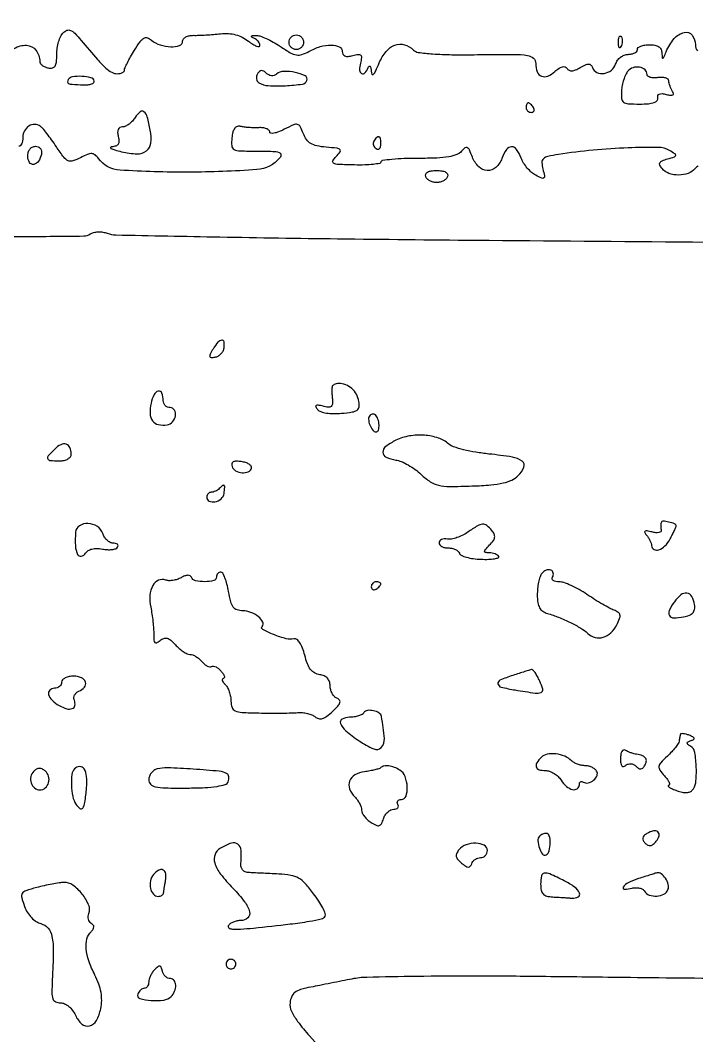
# Model space of a CAD drawing. Extents: x 0 to 5034, y 0 to 2560.
# Drawn here: x 2612.5 to 2752.2, y 968.2 to 1178 of the extents above; entities that cross this region are included whole.
import ezdxf

# ---------------------------------------------------------------- set-up
doc = ezdxf.new("R2010")
doc.units = 0

msp = doc.modelspace()

# ---------------------------------------------------------------- linework, layer by layer
for points in [[(2483.599676, 1134.293386, -0.000181), (2516.534375, 1134.025937, -0.000183), (2548.192927, 1133.745827, -0.000374), (2573, 1133.498701, 0.001405), (2594.891254, 1133.325764, 0.003041), (2611.725898, 1133.342475, 0.000788), (2625.560332, 1133.462143, 0.145382), (2626.916526, 1133.880127, -0.088359), (2627.614527, 1134.1847, -0.048995), (2628.537831, 1134.312246, -0.046676), (2629.532295, 1134.258568, -0.054081), (2630.449362, 1134.019252, 0.086101), (2632.178123, 1133.684012, 0.000293), (2653.671861, 1133.271755, 0.001591), (2678.02499, 1132.896399, 0.000995), (2706.532836, 1132.604473, -0.000126), (2796.285172, 1131.84149, -0.000379), (2857.508991, 1131.259153, -0.000508), (2900.667789, 1130.772076, -0.002049), (2927, 1130.340205, 0.000412)], [(2611.200231, 1172.207081, -0.159825), (2613.762615, 1172.870722, -0.218258), (2615.684587, 1171.837356, -0.159373), (2616.484687, 1169.513695, 0.155766), (2616.620045, 1169.11141, 0.073611), (2617.009564, 1168.718118, 0.062116), (2617.579455, 1168.392433, 0.051261), (2618.25, 1168.190371, 0.100015), (2619.100635, 1168.198123, 0.204), (2619.637672, 1168.574235, 0.115841), (2619.924135, 1169.419637, 0.024017), (2620, 1170.998104, -0.037093), (2620.096573, 1172.298094, -0.034401), (2620.384503, 1173.603589, -0.036231), (2620.805967, 1174.729163, -0.088904), (2621.308946, 1175.451803, -0.102575), (2622.093371, 1175.966814, -0.196506), (2622.834118, 1175.958265, -0.100509), (2623.70783, 1175.360586, -0.017395), (2625.058946, 1173.86806, 0.003732), (2628.43137, 1169.931669, 0.027399), (2630.157332, 1168.153982, 0.062153), (2631.368303, 1167.287211, 0.124914), (2632.5, 1167, 0.048011), (2633.074334, 1167.055276, 0.067792), (2633.560473, 1167.220313, 0.087715), (2633.888808, 1167.463567, 0.190556), (2634.003738, 1167.75, -0.105241), (2634.102999, 1168.205214, -0.009566), (2634.604447, 1169.26066, -0.012061), (2635.263429, 1170.505749, -0.009149), (2636.043456, 1171.839481, -0.016177), (2637.210366, 1173.621147, -0.108252), (2637.985662, 1174.333238, -0.216735), (2638.720417, 1174.407254, -0.09182), (2639.604767, 1173.913051, 0.0963), (2641.356886, 1172.954236, 0.069187), (2643.561124, 1172.574608, 0.087059), (2645.365107, 1172.831185, 0.324698), (2646, 1173.705777, -0.173995), (2646.17282, 1174.187363, -0.096028), (2646.660937, 1174.590425, -0.075377), (2647.389235, 1174.854878, -0.054647), (2648.25, 1174.931386, 0.013859), (2649.346581, 1174.939259, 0.005789), (2650.823478, 1175.007944, 0.005722), (2652.403428, 1175.117919, 0.007384), (2653.851201, 1175.256903, -0.042152), (2655.460714, 1175.299112, -0.049945), (2656.962648, 1175.060054, -0.05163), (2658.345354, 1174.538307, -0.050676), (2659.601201, 1173.741735, 0.024156), (2660.522617, 1173.086409, 0.053009), (2661.295353, 1172.699707, 0.108405), (2661.798987, 1172.62765, 0.392742), (2662, 1172.844087, 0.109911), (2661.907481, 1173.259884, 0.064827), (2661.632812, 1173.690905, 0.060043), (2661.227958, 1174.07112, 0.06272), (2660.75, 1174.337719, -0.033252), (2660.284137, 1174.56276, -0.425095), (2660.240871, 1174.731915, -0.227651), (2660.447501, 1174.864251, -0.018246), (2661.110453, 1174.921053, -0.095018), (2661.954412, 1174.801702, -0.022969), (2663.272259, 1174.281617, -0.022748), (2664.754998, 1173.533462, -0.020863), (2666.208304, 1172.633388, 0.017422), (2668.253768, 1171.347018, 0.088359), (2669.513772, 1170.886666, 0.12284), (2670.647062, 1170.966609, 0.047825), (2672.09785, 1171.597953, -0.0541), (2674.455875, 1172.589182, -0.072746), (2676.745377, 1172.922589, -0.109216), (2678.384506, 1172.559149, -0.291627), (2679, 1171.59362, 0.123786), (2679.144542, 1171.01873, 0.178384), (2679.533284, 1170.674251, 0.117162), (2680.197048, 1170.581534, 0.040348), (2681.157931, 1170.751551, -0.0292), (2682.316226, 1170.983209, -0.235307), (2682.815863, 1170.815863, -0.235307), (2682.983209, 1170.316226, -0.0292), (2682.751551, 1169.157931, 0.066605), (2682.579547, 1167.763893, 0.2662), (2682.99858, 1167.049671, 0.360044), (2683.680156, 1167.167586, 0.081372), (2684.337719, 1168.25, -0.101871), (2684.539568, 1168.553716, -0.437468), (2684.732269, 1168.545312, -0.135224), (2684.891599, 1168.201205, -0.024923), (2684.972581, 1167.5, 0.11036), (2685.145078, 1166.911172, 0.504837), (2685.443043, 1166.871923, 0.083234), (2685.919182, 1167.566908, 0.010349), (2686.658482, 1169.25, -0.073239), (2688.074066, 1171.614773, -0.132726), (2689.894907, 1172.918186, -0.162483), (2691.859764, 1172.987402, -0.125264), (2693.715099, 1171.884901, 0.166426), (2694.716532, 1171.394257, 0.013505), (2697.670338, 1171.101668, 0.014781), (2701.659086, 1170.933383, 0.0066), (2706.915099, 1170.936505, -0.002882), (2714.472463, 1170.997186, -0.038073), (2717.254683, 1170.791361, -0.145169), (2718.509257, 1170.203369, -0.214239), (2719, 1169.110621, 0.088271), (2719.303124, 1167.406991, 0.209377), (2720.176464, 1166.497204, 0.202219), (2721.463553, 1166.504942, 0.082812), (2722.963736, 1167.467181, -0.035301), (2723.791885, 1168.11656, -0.087811), (2724.492652, 1168.428868, -0.143699), (2725.044331, 1168.40603, -0.174336), (2725.447083, 1168.085621, 0.144291), (2725.867663, 1167.708769, 0.128608), (2726.445555, 1167.598707, 0.083821), (2727.207595, 1167.781047, 0.032723), (2728.177014, 1168.270479, -0.021957), (2729.268745, 1168.851466, -0.113791), (2729.931386, 1168.998627, -0.20759), (2730.380289, 1168.799537, -0.099461), (2730.713987, 1168.25, 0.200921), (2731.622861, 1167.262607, 0.147471), (2733.113818, 1167.056469, 0.129764), (2734.614844, 1167.715169, 0.149052), (2735.5, 1169, -0.081113), (2735.887511, 1169.764378, -0.069591), (2736.516015, 1170.4125, -0.071315), (2737.281172, 1170.850007, -0.094537), (2738.067388, 1171, 0.04977), (2738.806935, 1171.073798, 0.069758), (2739.432295, 1171.29375, 0.089917), (2739.853109, 1171.618226, 0.185742), (2740, 1172, -0.226478), (2740.182831, 1172.382936, -0.074992), (2740.734375, 1172.70625, -0.057076), (2741.542644, 1172.926884, -0.038131), (2742.5, 1173, -0.047014), (2743.613005, 1172.895114, -0.103137), (2744.399425, 1172.568661, -0.131488), (2744.87354, 1172.017406, -0.103524), (2745.063386, 1171.25, 0.011731), (2745.119823, 1170.305252, 0.482406), (2745.268759, 1170.205807, 0.216375), (2745.47212, 1170.390159, 0.005777), (2745.951524, 1171.534718, -0.078644), (2747.58706, 1174.250467, -0.162232), (2749.676339, 1175.531711, -0.290581), (2751.29822, 1174.963195, -0.168586), (2752, 1172.940983, 0.157816), (2752.396739, 1171.715326, 0.194331)], [(2752.573036, 1147.930076, 0.100457), (2751.921811, 1147.405788, -0.132981), (2750.498834, 1146.403467, -0.086504), (2748.5078, 1146.048, -0.086722), (2746.518764, 1146.387213, -0.134845), (2745.101369, 1147.377857, -0.060756), (2744.638053, 1148.098535, -0.244706), (2744.653244, 1148.605065, -0.169732), (2745.109631, 1149.009057, -0.028608), (2746.228925, 1149.39384, 0.009484), (2747.654392, 1149.823698, 0.266761), (2747.905033, 1150.099542, 0.311435), (2747.773404, 1150.421921, 0.011863), (2746.612931, 1151.14238, 0.132013), (2744.327359, 1151.773365, 0.010784), (2738.069799, 1151.681304, 0.014733), (2730.879415, 1151.207923, 0.014415), (2723.676615, 1150.309945, 0.016204), (2721.467396, 1149.895909, 0.134053), (2720.57194, 1149.42495, 0.217923), (2720.263209, 1148.675922, 0.051978), (2720.458824, 1147.308036, -0.013732), (2720.77733, 1145.873219, -0.265838), (2720.635721, 1145.458006, -0.295553), (2720.221928, 1145.396433, -0.016094), (2718.984341, 1146.00838, -0.059093), (2718.120041, 1146.611744, -0.035211), (2717.242869, 1147.511109, -0.034818), (2716.484191, 1148.545328, -0.050036), (2715.976883, 1149.560802, 0.059675), (2715.03742, 1151.354254, 0.251178), (2713.993664, 1151.89352, 0.245295), (2712.947107, 1151.326694, 0.057565), (2712, 1149.5, -0.117999), (2710.728002, 1147.63366, -0.19715), (2708.968031, 1146.994523, -0.186868), (2707.193791, 1147.766588, -0.106946), (2705.900545, 1149.75, 0.015598), (2705.276027, 1151.244112, 0.159297), (2704.827937, 1151.731858, 0.309917), (2704.346604, 1151.688784, 0.054019), (2703.675296, 1151, -0.137429), (2702.706398, 1150.289053, -0.048374), (2701.026284, 1149.836321, -0.031589), (2698.514103, 1149.575677, -0.010056), (2694.751892, 1149.5, 0.009023), (2691.781001, 1149.446384, 0.014946), (2689.279234, 1149.281079, 0.008638), (2687.263395, 1149.05202, 0.375786), (2687.001892, 1148.754738, -0.36161), (2686.760568, 1148.466184, -0.01674), (2685.402188, 1148.265245, -0.021253), (2683.645029, 1148.140481, -0.012859), (2681.55875, 1148.134916, -0.005131), (2678.220447, 1148.24616, -0.096777), (2677.20668, 1148.490517, -0.44142), (2677.051858, 1148.973965, -0.066909), (2677.748064, 1149.880178, 0.033642), (2678.592736, 1150.840439, 0.38865), (2678.552657, 1151.298988, 0.158108), (2677.92541, 1151.585616, 0.007849), (2675.640506, 1151.813275, -0.030213), (2673.742589, 1152.088514, -0.083248), (2672.486636, 1152.57643, -0.1036), (2671.618961, 1153.373664, -0.064564), (2670.963717, 1154.595432, 0.027145), (2670.308611, 1156.071911, 0.221601), (2669.741798, 1156.514337, 0.163786), (2668.934484, 1156.434905, 0.013622), (2667.012525, 1155.506477, -0.02465), (2665.845105, 1154.973953, -0.050097), (2664.876283, 1154.696875, -0.085557), (2664.230295, 1154.691869, -0.367253), (2664, 1154.963118, 0.214898), (2663.829901, 1155.340609, 0.0878), (2663.339063, 1155.640824, 0.065079), (2662.611478, 1155.821815, 0.043133), (2661.75, 1155.845615, -0.018078), (2660.778712, 1155.823817, -0.013958), (2659.720312, 1155.867901, -0.014175), (2658.733025, 1155.964856, -0.032541), (2658, 1156.106817, 0.137881), (2657.323017, 1156.094847, 0.156883), (2656.79059, 1155.72829, 0.099949), (2656.411266, 1154.957619, 0.035914), (2656.183578, 1153.75, 0.049306), (2656.15694, 1152.088151, 0.259392), (2656.64663, 1151.356945, 0.111893), (2657.844331, 1151.050816, 0.006845), (2661.556022, 1151, -0.007321), (2664.627379, 1150.955028, -0.066082), (2665.950888, 1150.739735, -0.307753), (2666.314004, 1150.291123, -0.196491), (2666.104999, 1149.626516, -0.204344), (2661.358803, 1147.186073, -0.01703), (2647.226219, 1146.65245, -0.016539), (2633.072598, 1147.068569, -0.220967), (2628.615745, 1149.488407, 0.061848), (2627.912564, 1150.225321, 0.16229), (2627.238013, 1150.481926, 0.110215), (2626.372942, 1150.326462, 0.021064), (2624.918722, 1149.642769, -0.038863), (2623.323979, 1148.961155, -0.189839), (2622.362189, 1149.008309, -0.12625), (2621.468431, 1149.724239, -0.013695), (2619.927648, 1151.896837, 0.008388), (2618.937705, 1153.324591, 0.010022), (2617.955995, 1154.634706, 0.008903), (2617.089895, 1155.703715, 0.06275), (2616.599609, 1156.15748, 0.154808), (2615.440276, 1156.534248, 0.143109), (2614.2342, 1156.19103, 0.131218), (2613.328933, 1155.216009, 0.12245), (2613, 1153.893011, -0.041585), (2612.939617, 1153.168248, -0.061112), (2612.758057, 1152.556072, -0.08032), (2612.491378, 1152.140641, -0.213094), (2612.176365, 1152, 0.260497)], [(2786.22375, 979.683837, -0.000063), (2760.66875, 979.96021, -0.000063), (2737.067284, 980.221418, -0.000163), (2720, 980.418042, 0.002594), (2706.456419, 980.508212, 0.003594), (2694.3125, 980.438765, 0.002253), (2684.109553, 980.261081, 0.044544), (2681, 979.914656, -0.000821), (2678.986204, 979.509926, -0.000526), (2676.646875, 979.046323, -0.000529), (2674.35492, 978.597131, -0.00099), (2672.5, 978.23944, 0.023424), (2670.402524, 977.736469, 0.091862), (2669.218146, 977.141678, 0.131132), (2668.551459, 976.28515, 0.071047), (2668.207455, 974.985601, 0.140991), (2668.48454, 973.303043, 0.047714), (2669.770498, 971.151435, 0.027545), (2672.237682, 968.156867, 0.006436), (2676.707455, 963.426543, -0.003534)]]:
    msp.add_lwpolyline(points, format="xyb")
for points in [[(2671, 1173.5, -0.099038), (2670.885486, 1172.927543, -0.097945), (2670.559375, 1172.440625, -0.097945), (2670.072457, 1172.114514, -0.099038), (2669.5, 1172, -0.099038), (2668.927543, 1172.114514, -0.097945), (2668.440625, 1172.440625, -0.097945), (2668.114514, 1172.927543, -0.099038), (2668, 1173.5, -0.099038), (2668.114514, 1174.072457, -0.097945), (2668.440625, 1174.559375, -0.097945), (2668.927543, 1174.885486, -0.099038), (2669.5, 1175, -0.099038), (2670.072457, 1174.885486, -0.097945), (2670.559375, 1174.559375, -0.097945), (2670.885486, 1174.072457, -0.099038)], [(2736.683114, 1172.8125, -0.054073), (2736.461564, 1172.395823, -0.470617), (2736.279315, 1172.37858, -0.168741), (2736.137993, 1172.670344, -0.018894), (2736.078947, 1173.416667, -0.028489), (2736.089945, 1174.112848, -0.077125), (2736.200665, 1174.592839, -0.208169), (2736.385309, 1174.77538, -0.296942), (2736.604167, 1174.729167, -0.126455), (2736.797407, 1174.402231, -0.060344), (2736.876576, 1173.916927, -0.05415), (2736.839148, 1173.359369, -0.051402)], [(2661.484752, 1166.975329, 0.084965), (2661.280191, 1166.469137, 0.093562), (2661.265429, 1165.94111, 0.100526), (2661.440823, 1165.473737, 0.115207), (2661.77865, 1165.138197, 0.125164), (2663.692866, 1164.538574, 0.0259), (2667.251105, 1164.528813, 0.020782), (2670.761329, 1164.847724, 0.285976), (2671.705073, 1165.62543, 0.376655), (2671.311366, 1166.567193, 0.062266), (2669.289352, 1167.25981, 0.055465), (2666.917968, 1167.485353, 0.170302), (2665.426206, 1166.935135, -0.093637), (2664.918217, 1166.654979, -0.100167), (2664.355311, 1166.588476, -0.096322), (2663.79334, 1166.746503, -0.079976), (2663.289074, 1167.110926, 0.057824), (2662.759337, 1167.530508, 0.158654), (2662.301524, 1167.642385, 0.169305), (2661.885146, 1167.461197, 0.067943)], [(2738.023371, 1167.52816, 0.066501), (2737.577912, 1166.817513, 0.028458), (2737.171529, 1165.770424, 0.027538), (2736.85948, 1164.58909, 0.032509), (2736.700258, 1163.444274, 0.04), (2736.711023, 1161.85125, 0.219275), (2737.126544, 1161.122881, 0.142583), (2738.078158, 1160.78905, 0.014444), (2740.5, 1160.727885, 0.019905), (2742.270575, 1160.804846, 0.061841), (2743.43794, 1161.049721, 0.122545), (2744.060925, 1161.452707, 0.250429), (2744.20741, 1161.998981, -0.138249), (2744.230093, 1162.491927, -0.218117), (2744.513844, 1162.796362, -0.124401), (2745.088196, 1162.879358, -0.037958), (2745.95879, 1162.721028, 0.024887), (2746.857384, 1162.533239, 0.151215), (2747.322129, 1162.600583, 0.343659), (2747.456989, 1162.869589, 0.092609), (2747.266693, 1163.343259, -0.032043), (2746.982941, 1163.859418, -0.024711), (2746.739132, 1164.453957, -0.025269), (2746.566415, 1165.034375, -0.053162), (2746.504367, 1165.5, 0.224519), (2746.323535, 1165.857794, 0.091909), (2745.828099, 1166.114348, 0.066175), (2745.098428, 1166.233865, 0.042282), (2744.239054, 1166.187142, -0.040228), (2743.381425, 1166.136985, -0.064504), (2742.657722, 1166.246972, -0.091101), (2742.170603, 1166.489137, -0.236186), (2742, 1166.830153, 0.214705), (2741.568778, 1167.78808, 0.138644), (2740.454943, 1168.325146, 0.119087), (2739.085894, 1168.23837, 0.145442)], [(2622.367878, 1165.786222, 0.128551), (2622.209012, 1165.268761, 0.331154), (2622.41636, 1164.963984, 0.069297), (2623.180848, 1164.812633, 0.004275), (2625.5, 1164.7, 0.033462), (2626.440512, 1164.725326, 0.060493), (2627.192187, 1164.889205, 0.094945), (2627.651489, 1165.155131, 0.290834), (2627.75, 1165.484527, 0.26794), (2627.052136, 1166.163613, 0.048083), (2625.186312, 1166.449591, 0.04802), (2623.270156, 1166.372963, 0.223957)], [(2717, 1160, 0.105053), (2717.081062, 1159.618444, 0.099167), (2717.311086, 1159.29375, 0.09642), (2717.654762, 1159.076123, 0.093332), (2718.059017, 1159, 0.108972), (2718.413961, 1159.078288, 0.182303), (2718.6254, 1159.29375, 0.161196), (2718.656512, 1159.6179, 0.082592), (2718.5, 1160, 0.029505), (2718.231006, 1160.382774, 0.035638), (2717.933975, 1160.70625, 0.038439), (2717.65171, 1160.934461, 0.151918), (2717.440983, 1161, 0.210953), (2717.272352, 1160.92554, 0.081139), (2717.129539, 1160.70625, 0.061769), (2717.032345, 1160.382849, 0.042167)], [(2636.216486, 1157.975041, -0.046332), (2635.641089, 1157.219471, -0.045902), (2634.934738, 1156.580168, -0.049815), (2634.209562, 1156.141199, -0.111656), (2633.585146, 1156, 0.122863), (2633.028639, 1155.861156, 0.168938), (2632.681052, 1155.485857, 0.119673), (2632.571252, 1154.861758, 0.047966), (2632.710251, 1154, -0.051718), (2632.855455, 1153.054818, -0.155786), (2632.689778, 1152.432021, -0.172307), (2632.208883, 1152.058452, -0.066453), (2631.366631, 1151.899549, 0.249696), (2631.131588, 1151.75765, 0.435792), (2631.188971, 1151.560833, 0.047198), (2631.99677, 1151.246744, 0.011482), (2633.383056, 1150.887531, 0.047642), (2636.592825, 1150.450361, 0.172403), (2638.532011, 1151.052976, 0.208956), (2639.433563, 1152.642037, 0.072236), (2639.325319, 1155.337219, 0.019348), (2638.707546, 1158.060751, 0.152525), (2638.022887, 1159.142049, 0.36865), (2637.217542, 1159.139822, 0.075996)], [(2616.823324, 1150.332866, -0.100818), (2616.230213, 1148.900237, -0.210781), (2615.229205, 1148.270086, -0.297834), (2614.357221, 1148.672718, -0.14074), (2614, 1149.916667, -0.066422), (2614.111401, 1150.751548, -0.09567), (2614.438799, 1151.41896, -0.111791), (2614.945354, 1151.84677, -0.12024), (2615.573324, 1152, -0.099154), (2616.179808, 1151.878535, -0.133817), (2616.619304, 1151.53647, -0.126354), (2616.840365, 1151.00171, -0.083236)], [(2685.542705, 1153.069098, 0.108373), (2685.401101, 1152.665803, 0.099685), (2685.434921, 1152.22714, 0.095498), (2685.639411, 1151.820631, 0.090427), (2685.983688, 1151.510081, 0.136093), (2686.36964, 1151.397824, 0.190788), (2686.701458, 1151.524436, 0.140899), (2686.925389, 1151.890269, 0.067432), (2687, 1152.440983, 0.039415), (2686.914842, 1153.519563, 0.25701), (2686.592818, 1153.933879, 0.315493), (2686.13314, 1153.838655, 0.050477)], [(2700.75, 1145.75, -0.116646), (2700.45428, 1145.271964, -0.069477), (2699.917188, 1144.867188, -0.063483), (2699.232035, 1144.593288, -0.063462), (2698.5, 1144.5, -0.063462), (2697.767965, 1144.593288, -0.063483), (2697.082812, 1144.867188, -0.069477), (2696.54572, 1145.271964, -0.116646), (2696.25, 1145.75, -0.186684), (2696.274593, 1146.268796, -0.16323), (2696.642708, 1146.671875, -0.092267), (2697.39229, 1146.922849, -0.034783), (2698.5, 1147, -0.034783), (2699.60771, 1146.922849, -0.092267), (2700.357292, 1146.671875, -0.16323), (2700.725407, 1146.268796, -0.186684)], [(2652.292053, 1110.096043, 0.015919), (2651.684429, 1109.050414, 0.188427), (2651.62832, 1108.593136, 0.337719), (2651.901928, 1108.376808, 0.040862), (2652.718378, 1108.429172, 0.091), (2653.354051, 1108.644939, 0.072211), (2653.931094, 1109.086257, 0.07152), (2654.363625, 1109.678333, 0.08581), (2654.578388, 1110.333129, 0.072188), (2654.58036, 1111.563467, 0.40278), (2654.108066, 1111.931892, 0.195877), (2653.312413, 1111.507313, 0.03389)], [(2676.884846, 1102.25, 0.037197), (2676.852899, 1101.841208, 0.009093), (2676.862738, 1101.165349, 0.009267), (2676.902578, 1100.389064, 0.009125), (2676.971292, 1099.610762, -0.055011), (2676.968007, 1098.698875, -0.217656), (2676.685794, 1098.23035, -0.179441), (2676.100052, 1098.083948, -0.036416), (2675.029296, 1098.282088, 0.015866), (2673.991953, 1098.518472, 0.177808), (2673.581048, 1098.452322, 0.411858), (2673.507088, 1098.193033, 0.047339), (2673.884372, 1097.639323, 0.136323), (2674.545283, 1097.18025, 0.043092), (2675.720278, 1096.880236, 0.037573), (2677.204995, 1096.748119, 0.027186), (2678.865278, 1096.815762, 0.016284), (2681.056175, 1097.096944, 0.110777), (2682.062448, 1097.499871, 0.210616), (2682.475577, 1098.167522, 0.082487), (2682.447181, 1099.274269, 0.077149), (2681.914752, 1100.759331, 0.08738), (2680.972793, 1101.942063, 0.090086), (2679.709947, 1102.706335, 0.088303), (2678.25, 1102.984687, 0.057331), (2677.763405, 1102.934741, 0.069334), (2677.333361, 1102.775189, 0.082199), (2677.022949, 1102.535396, 0.150284)], [(2639.47448, 1098.883806, 0.061549), (2639.273571, 1096.735786, 0.154468), (2639.786779, 1095.267227, 0.180816), (2640.979547, 1094.502162, 0.089811), (2642.800892, 1094.441282, 0.177101), (2643.937053, 1095.056517, 0.139393), (2644.546286, 1096.327668, 0.183434), (2644.318107, 1097.495827, 0.259356), (2643.411516, 1098, -0.10117), (2642.872871, 1098.110116, -0.098421), (2642.414633, 1098.423289, -0.097429), (2642.107649, 1098.891004, -0.096947), (2642, 1099.440983, 0.086368), (2641.732186, 1100.979848, 0.377351), (2640.988032, 1101.39076, 0.230262), (2640.095781, 1100.684198, 0.058111)], [(2684.735568, 1096.402234, 0.214125), (2684.436972, 1095.617336, 0.075704), (2684.692941, 1094.41333, 0.076644), (2685.29082, 1093.353408, 0.229986), (2686.018505, 1093, 0.339061), (2686.480615, 1093.354072, 0.0772), (2686.595258, 1094.400556, 0.065149), (2686.379928, 1095.617777, 0.120628), (2685.862278, 1096.471056, 0.112247), (2685.614623, 1096.626959, 0.100155), (2685.313117, 1096.669029, 0.094364), (2685.003941, 1096.590354, 0.087233)], [(2690.096081, 1091.24967, 0.049766), (2688.005869, 1089.966797, 0.233228), (2687.39423, 1088.740343, 0.298926), (2688.045129, 1087.739442, 0.069056), (2690.078328, 1087.164977, -0.067334), (2691.204888, 1086.850843, -0.028371), (2692.613982, 1086.14721, -0.027437), (2694.056125, 1085.213214, -0.032091), (2695.309695, 1084.170695, 0.042188), (2697.179236, 1082.678645, 0.092032), (2698.858176, 1081.957499, 0.056425), (2701.161874, 1081.70442, 0.008516), (2705.809695, 1081.798982, 0.011), (2709.688791, 1082.029565, 0.034802), (2712.26018, 1082.420684, 0.053125), (2714.056733, 1083.029376, 0.087326), (2715.371356, 1083.942397, 0.100464), (2716.536904, 1085.685827, 0.344036), (2716.192342, 1086.91331, 0.119109), (2714.149749, 1087.770478, 0.014534), (2709.300286, 1088.410216, -0.016133), (2706.602146, 1088.774938, -0.019083), (2704.081768, 1089.298418, -0.018246), (2702.010589, 1089.892731, -0.103641), (2701.022175, 1090.461904, 0.102235), (2698.870669, 1091.708828, 0.06246), (2695.981788, 1092.284616, 0.059685), (2692.881201, 1092.137991, 0.071254)], [(2619.58062, 1089.437763, 0.016232), (2618.255095, 1088.023262, 0.27706), (2618.145714, 1087.421875, 0.292927), (2618.623431, 1087.066016, 0.017584), (2620.5, 1087, 0.047734), (2621.521252, 1087.09772, 0.083213), (2622.316268, 1087.394098, 0.111514), (2622.818168, 1087.856992, 0.15208), (2623, 1088.440983, 0.105752), (2622.718093, 1089.758944, 0.21987), (2621.942669, 1090.434259, 0.189077), (2620.822543, 1090.333069, 0.080564)], [(2656.221951, 1085.834147, 0.18556), (2656.954316, 1084.944436, 0.108519), (2658.291289, 1084.532387, 0.119055), (2659.588627, 1084.734075, 0.237996), (2660.25, 1085.5, 0.227694), (2660.166283, 1085.90718, 0.089421), (2659.732906, 1086.304406, 0.064573), (2659.024693, 1086.63313, 0.041281), (2658.138618, 1086.834147, 0.032267), (2657.090371, 1086.914031, 0.123735), (2656.458857, 1086.763053, 0.228017), (2656.185693, 1086.397343, 0.129446)], [(2653.583333, 1081.25, -0.052335), (2653.228895, 1080.962896, -0.038368), (2652.784375, 1080.720313, -0.03908), (2652.322312, 1080.554398, -0.066753), (2651.916667, 1080.5, 0.108288), (2651.566942, 1080.423359, 0.099673), (2651.269271, 1080.20625, 0.095522), (2651.069671, 1079.881774, 0.0905), (2651, 1079.5, 0.284775), (2651.506452, 1078.682899, 0.168662), (2652.683052, 1078.532792, 0.125105), (2653.963168, 1079.160985, 0.181955), (2654.566187, 1080.25, 0.011374), (2654.724042, 1081.527087, 0.222828), (2654.59582, 1081.891585, 0.390162), (2654.302551, 1081.906276, 0.022868)], [(2744.881579, 1074.218615, 0.031488), (2744.847535, 1073.880563, 0.016022), (2744.845241, 1073.453249, 0.015852), (2744.8711, 1073.010771, 0.022839), (2744.924169, 1072.622231, -0.281878), (2744.813109, 1072.334258, -0.121919), (2744.421084, 1072.163603, -0.070185), (2743.779309, 1072.145762, -0.035873), (2742.985439, 1072.293557, 0.017071), (2741.992955, 1072.517205, 0.174677), (2741.583537, 1072.45182, 0.408425), (2741.507115, 1072.19672, 0.052122), (2741.857812, 1071.671326, -0.032712), (2742.236177, 1071.14946, -0.027215), (2742.569347, 1070.550327, -0.028072), (2742.814211, 1069.966222, -0.064086), (2742.914963, 1069.5, 0.241923), (2743.42803, 1068.680841, 0.222694), (2744.422656, 1068.582776, 0.116147), (2745.69674, 1069.401614, 0.070958), (2746.75, 1070.856421, 0.004511), (2747.228947, 1071.785574, 0.006576), (2747.632812, 1072.613652, 0.003518), (2747.959085, 1073.318394, 0.107043), (2748, 1073.507318, 0.305081), (2747.683593, 1073.977614, 0.040545), (2746.480721, 1074.356708, 0.042387), (2745.266166, 1074.527289, 0.382777)], [(2623.881517, 1072.25, 0.029591), (2623.857809, 1069.439553, 0.098866), (2624.307951, 1067.66049, 0.349884), (2625.069308, 1067.290135, 0.201882), (2625.948005, 1067.915871, -0.1183), (2626.474578, 1068.438581, -0.076286), (2627.27211, 1068.770086, -0.063563), (2628.278128, 1068.88599, -0.044187), (2629.4175, 1068.77102, 0.033182), (2630.463665, 1068.642173, 0.042629), (2631.432303, 1068.670272, 0.048483), (2632.198997, 1068.834567, 0.17919), (2632.582884, 1069.134109, 0.159653), (2632.662132, 1069.462289, 0.191121), (2632.522668, 1069.745645, 0.125965), (2632.159206, 1069.937238, 0.058695), (2631.626405, 1070, -0.118841), (2631.008742, 1070.14891, -0.070524), (2630.386476, 1070.5875, -0.064127), (2629.854023, 1071.235345, -0.063217), (2629.5, 1072, 0.177091), (2628.387929, 1073.439178, 0.130204), (2626.44767, 1074.046645, 0.152842), (2624.673412, 1073.576802, 0.239685)], [(2704.972506, 1072.267122, -0.036775), (2703.897234, 1071.625806, -0.034066), (2702.712236, 1071.13015, -0.035853), (2701.595075, 1070.837288, -0.088257), (2700.75, 1070.829981, 0.058018), (2700.080463, 1070.864496, 0.087404), (2699.514062, 1070.726629, 0.116192), (2699.138064, 1070.444058, 0.175513), (2699, 1070.062858, 0.175099), (2699.146526, 1069.657277, 0.093045), (2699.563021, 1069.312215, 0.073269), (2700.183395, 1069.078674, 0.053492), (2700.916667, 1069, -0.053353), (2701.67683, 1068.918655, -0.058603), (2702.3775, 1068.678438, -0.066489), (2702.917761, 1068.324373, -0.134841), (2703.198226, 1067.905323, 0.211243), (2703.592933, 1067.471406, 0.036195), (2704.66727, 1067.086581, 0.034024), (2706.080891, 1066.794752, 0.024483), (2707.686826, 1066.655323, 0.016741), (2709.236789, 1066.648862, 0.032958), (2710.462811, 1066.765938, 0.047111), (2711.24967, 1066.971264, 0.475584), (2711.346249, 1067.25, 0.114442), (2711.060319, 1067.537766, 0.049556), (2710.574078, 1067.779687, 0.045517), (2709.982531, 1067.944467, 0.045205), (2709.369554, 1068, -0.035803), (2708.586141, 1068.056169, -0.389538), (2708.402626, 1068.280922, -0.172953), (2708.568733, 1068.673042, -0.010547), (2709.463089, 1069.605946, 0.038752), (2710.200037, 1070.466925, 0.121064), (2710.48753, 1071.167295, 0.145561), (2710.392025, 1071.842405, 0.06587), (2709.912073, 1072.605946, 0.051627), (2708.873557, 1073.622903, 0.187201), (2708.006676, 1073.89261, 0.120015), (2706.943783, 1073.555211, 0.016262)], [(2645.689261, 1062.854143, -0.0481), (2644.895469, 1062.502029, -0.041552), (2644.009121, 1062.2867, -0.043623), (2643.166318, 1062.229238, -0.087042), (2642.512374, 1062.356878, 0.200814), (2641.038042, 1062.312711, 0.161212), (2639.862088, 1061.225998, 0.108441), (2639.265563, 1059.22047, 0.067325), (2639.416824, 1056.759159, -0.012429), (2639.662216, 1055.337864, -0.009287), (2639.864457, 1053.760752, -0.009401), (2639.999507, 1052.267005, -0.021061), (2640.032814, 1051.128507, 0.020195), (2640.065866, 1049.92759, 0.18766), (2640.282357, 1049.466423, 0.324659), (2640.667712, 1049.414851, 0.04952), (2641.349355, 1049.874975, -0.087229), (2642.095117, 1050.300691, -0.15532), (2642.794825, 1050.32625, -0.109549), (2643.550689, 1049.923186, -0.031789), (2644.503196, 1048.996469, 0.030593), (2645.284769, 1048.232413, 0.03256), (2646.138363, 1047.586463, 0.034474), (2646.940147, 1047.133985, 0.111677), (2647.532543, 1047, -0.094097), (2648.089519, 1046.894244, -0.042354), (2648.758983, 1046.562609, -0.039939), (2649.42768, 1046.080732, -0.043478), (2649.990862, 1045.51101, 0.044173), (2650.520795, 1044.976409, 0.058889), (2651.090794, 1044.599818, 0.07274), (2651.613349, 1044.426077, 0.184382), (2652, 1044.5, -0.184382), (2652.386651, 1044.573923, -0.07274), (2652.909206, 1044.400182, -0.058889), (2653.479205, 1044.023591, -0.044173), (2654.009138, 1043.48899, -0.031221), (2654.426592, 1042.916804, -0.074418), (2654.640294, 1042.437391, -0.167553), (2654.621623, 1042.133002, -0.303186), (2654.422445, 1042, 0.260014), (2654.22431, 1041.889494, 0.217877), (2654.194093, 1041.6475, 0.087776), (2654.394945, 1041.26163, 0.032604), (2654.8, 1040.8, -0.075503), (2655.260236, 1040.174939, -0.038434), (2655.6475, 1039.276875, -0.037078), (2655.911582, 1038.26866, -0.045545), (2656, 1037.3, 0.088992), (2656.228908, 1036.024069, 0.207601), (2656.887032, 1035.337737, 0.086034), (2658.292902, 1035.015458, 0.008613), (2661.75, 1034.889309, 0.003617), (2664.120294, 1034.86083, 0.003632), (2666.487428, 1034.866709, 0.003548), (2668.551488, 1034.90148, 0.014508), (2669.802946, 1034.967813, -0.043952), (2670.778468, 1034.962078, -0.036256), (2671.804761, 1034.78991, -0.037647), (2672.728998, 1034.489824, -0.076026), (2673.383712, 1034.09651, 0.116849), (2674.115148, 1033.734047, 0.131998), (2674.896751, 1033.761445, 0.085554), (2675.813805, 1034.225214, 0.027788), (2676.98513, 1035.200773, 0.017895), (2678.106708, 1036.323275, 0.106558), (2678.527909, 1037.030932, 0.255318), (2678.438525, 1037.535339, 0.128598), (2677.904363, 1037.932766, -0.107024), (2677.36715, 1038.298017, -0.065064), (2676.912532, 1038.920875, -0.060687), (2676.604731, 1039.692993, -0.064618), (2676.5, 1040.5, 0.0821), (2676.35596, 1041.371312, 0.106798), (2675.9409, 1042.063029, 0.101446), (2675.258087, 1042.545724, 0.068018), (2674.335542, 1042.808341, -0.095474), (2673.285406, 1043.170241, -0.098342), (2672.45757, 1043.893822, -0.073088), (2671.799983, 1045.067978, -0.03028), (2671.253856, 1046.808341, 0.02853), (2670.788341, 1048.310182, 0.057119), (2670.224438, 1049.415557, 0.084233), (2669.614814, 1050.064829, 0.221912), (2669.006023, 1050.195903, -0.122931), (2667.415654, 1050.227638, -0.028262), (2664.848763, 1051.081399, -0.026222), (2662.56023, 1052.13107, -0.505994), (2662.459259, 1052.792593, 0.328161), (2662.594079, 1053.677322, 0.103168), (2661.690884, 1054.774866, 0.075564), (2660.120672, 1055.686008, 0.094011), (2658.465453, 1056, -0.080332), (2657.264787, 1056.194157, -0.154258), (2656.482645, 1056.760534, -0.097169), (2655.949214, 1057.88131, -0.020784), (2655.5, 1060, 0.020833), (2655.174879, 1061.532678, 0.031813), (2654.754789, 1062.825, 0.032949), (2654.306089, 1063.768851, 0.271692), (2653.912102, 1064, 0.10884), (2653.564125, 1063.923344, 0.099749), (2653.26793, 1063.70625, 0.095364), (2653.069306, 1063.381783, 0.090031), (2653, 1063, -0.342068), (2652.431849, 1062.266708, -0.060172), (2650.584762, 1062.021027, -0.056764), (2648.650988, 1062.217735, -0.259209), (2647.833333, 1062.937824, 0.195198), (2647.563626, 1063.240992, 0.124945), (2647.096389, 1063.340381, 0.080244), (2646.453467, 1063.210621, 0.038603)], [(2720.249614, 1063.73899, 0.086874), (2719.875153, 1063.044332, 0.028158), (2719.568526, 1061.913522, 0.027106), (2719.363316, 1060.594057, 0.027375), (2719.302974, 1059.26449, 0.033909), (2719.425304, 1057.682541, 0.090551), (2719.785766, 1056.614785, 0.117497), (2720.431555, 1055.907677, 0.081789), (2721.416667, 1055.451639, -0.027011), (2723.711995, 1054.679901, -0.020268), (2726.147586, 1053.595485, -0.020406), (2728.321464, 1052.407256, -0.053701), (2729.735128, 1051.336301, 0.127029), (2731.234562, 1050.511451, 0.134349), (2732.912125, 1050.539767, 0.118906), (2734.495731, 1051.447903, 0.086705), (2735.712723, 1053.080947, 0.022425), (2736.31737, 1054.425449, 0.139731), (2736.39209, 1055.169322, 0.205566), (2736.051033, 1055.686454, 0.057053), (2735.164738, 1056.134763, -0.034565), (2734.241734, 1056.550738, -0.008566), (2732.79278, 1057.360556, -0.00872), (2731.162373, 1058.347247, -0.008643), (2729.562469, 1059.393045, 0.020923), (2727.950865, 1060.390892, 0.021905), (2726.285521, 1061.234207, 0.02222), (2724.790524, 1061.832213, 0.084218), (2723.801436, 1062, -0.047791), (2723.106319, 1062.066592, -0.104048), (2722.614813, 1062.273452, -0.181343), (2722.403004, 1062.578911, -0.202991), (2722.457295, 1062.930902, 0.190849), (2722.613332, 1063.80621, 0.26045), (2722.101307, 1064.401518, 0.183117), (2721.127719, 1064.390483, 0.13316)], [(2685, 1060.940983, 0.108972), (2685.078288, 1060.586039, 0.182303), (2685.29375, 1060.3746, 0.161196), (2685.6179, 1060.343488, 0.082592), (2686, 1060.5, 0.029505), (2686.382774, 1060.768994, 0.035638), (2686.70625, 1061.066025, 0.038439), (2686.934461, 1061.34829, 0.151918), (2687, 1061.559017, 0.210953), (2686.92554, 1061.727648, 0.081139), (2686.70625, 1061.870461, 0.061769), (2686.382849, 1061.967655, 0.042167), (2686, 1062, 0.105053), (2685.618444, 1061.918938, 0.099167), (2685.29375, 1061.688914, 0.09642), (2685.076123, 1061.345238, 0.093332)], [(2747.634994, 1057.889269, 0.040101), (2746.568943, 1056.073364, 0.254038), (2746.617402, 1055.039944, 0.266746), (2747.500153, 1054.551906, 0.043168), (2749.529081, 1054.760808, 0.042885), (2750.743287, 1055.102873, 0.120536), (2751.466644, 1055.597997, 0.145916), (2751.800964, 1056.306554, 0.074675), (2751.802948, 1057.298371, 0.089192), (2751.2425, 1058.961756, 0.236007), (2750.237689, 1059.655642, 0.206732), (2748.96628, 1059.308027, 0.071415)], [(2714.25, 1042.65259, 0.01988), (2711.59591, 1041.66342, 0.347802), (2711.179602, 1040.9101, 0.302023), (2711.812451, 1040.232407, 0.017294), (2714.75, 1039.641848, 0.005627), (2718.875269, 1039.007586, 0.123808), (2720.077404, 1039.134349, 0.385084), (2720.42179, 1039.789108, 0.044172), (2719.818046, 1041.5, 0.020329), (2719.338815, 1042.447703, 0.030875), (2718.840412, 1043.22432, 0.03139), (2718.383976, 1043.771695, 0.267935), (2718.089485, 1043.859387, 0.01629), (2717.709936, 1043.755676, 0.001305), (2716.718474, 1043.446888, 0.001763), (2715.537742, 1043.07119, 0.001352)], [(2621, 1041.25, -0.119248), (2620.884653, 1040.773233, -0.100665), (2620.559375, 1040.367188, -0.092192), (2620.0729, 1040.094515, -0.081935), (2619.5, 1040, 0.197925), (2618.545085, 1039.606586, 0.272156), (2618.313764, 1038.729113, 0.133655), (2619.037229, 1037.520595, 0.064304), (2620.5, 1036.437821, 0.052503), (2622.068061, 1035.767683, 0.159137), (2623.213828, 1035.786776, 0.276779), (2623.745904, 1036.420448, 0.131967), (2623.631316, 1037.518392, -0.108374), (2623.548763, 1038.062761, -0.099685), (2623.696715, 1038.609847, -0.095498), (2624.052968, 1039.07533, -0.090426), (2624.563142, 1039.385856, 0.127403), (2625.728741, 1040.21772, 0.262409), (2625.927532, 1041.284339, 0.214311), (2625.091472, 1042.179595, 0.099663), (2623.5, 1042.5, 0.048028), (2622.543227, 1042.407883, 0.068025), (2621.734375, 1042.132812, 0.088204), (2621.189346, 1041.727353, 0.191087)], [(2683.473008, 1034.956326, -0.133352), (2683.079771, 1034.588456, -0.044632), (2682.347765, 1034.280921, -0.040675), (2681.438056, 1034.070581, -0.036496), (2680.472368, 1034, 0.124616), (2678.95936, 1033.616963, 0.383487), (2678.633797, 1032.7039, 0.123019), (2679.731861, 1031.212584, 0.023076), (2682.462035, 1029.157842, 0.044438), (2685.503878, 1027.455545, 0.320698), (2687.057764, 1027.769378, 0.211172), (2687.699387, 1029.614795, 0.023475), (2687.11402, 1034.143011, 0.214594), (2686.61328, 1034.877659, 0.082682), (2685.4432, 1035.351471, 0.083886), (2684.197586, 1035.416787, 0.229463)], [(2748.875, 1030.468615, 0.016176), (2748.818519, 1030.225559, 0.005165), (2748.75, 1029.86072, 0.005148), (2748.682027, 1029.452548, 0.005725), (2748.625, 1029.057239, -0.114046), (2748.439773, 1028.56354, -0.020217), (2747.856699, 1027.757878, -0.020952), (2747.080484, 1026.852607, -0.017521), (2746.185038, 1025.957762, 0.016786), (2744.811318, 1024.588995, 0.153187), (2744.448791, 1023.837791, 0.193148), (2744.62593, 1023.10113, 0.029505), (2745.590025, 1021.900523, -0.026451), (2746.187263, 1021.165999, -0.059179), (2746.5389, 1020.539659, -0.125456), (2746.599081, 1020.123854, -0.363612), (2746.404988, 1019.936614, 0.48995), (2746.32186, 1019.812384, 0.164437), (2746.476573, 1019.607762, 0.040358), (2747.047947, 1019.283056, 0.013964), (2747.919516, 1018.90613, 0.036109), (2748.98449, 1018.567258, 0.056297), (2749.938963, 1018.448869, 0.069983), (2750.720573, 1018.550109, 0.129936), (2751.269516, 1018.869516, 0.169816), (2752.04101, 1020.470815, 0.035884), (2752.169486, 1023.616737, 0.034618), (2751.85811, 1026.716061, 0.215204), (2750.986847, 1028.008129, -0.03297), (2750.432002, 1028.403812, -0.247088), (2750.310018, 1028.691597, -0.261034), (2750.480317, 1028.94363, -0.036051), (2751.086286, 1029.195429, 0.05216), (2751.61338, 1029.434603, 0.359861), (2751.703788, 1029.682484, 0.195976), (2751.463295, 1029.952201, 0.022294), (2750.699438, 1030.285095, 0.025083), (2750.039016, 1030.501208, 0.041485), (2749.462491, 1030.60801, 0.052149), (2749.035492, 1030.606323, 0.309875)], [(2720.119558, 1025.719558, 0.053696), (2719.201314, 1024.579646, 0.223906), (2719.089755, 1023.728145, 0.254499), (2719.668862, 1023.175405, 0.066018), (2720.991526, 1023, -0.085407), (2721.845653, 1022.853032, -0.053089), (2722.764941, 1022.4125, -0.051408), (2723.60664, 1021.765059, -0.063621), (2724.232073, 1021, 0.07629), (2725.32489, 1019.729954, 0.116333), (2726.611678, 1019.06599, 0.215653), (2727.570837, 1019.240599, 0.246287), (2728, 1020.059017, -0.080793), (2728.059818, 1020.426791, -0.15914), (2728.234338, 1020.662119, -0.183592), (2728.494014, 1020.72951, -0.111548), (2728.797746, 1020.625, 0.196264), (2729.819047, 1020.453917, 0.116315), (2730.945849, 1021.002701, 0.126473), (2731.648739, 1021.957912, 0.238458), (2731.569098, 1022.888197, 0.094432), (2731.17883, 1023.314002, 0.052853), (2730.572397, 1023.673408, 0.050123), (2729.857902, 1023.917527, 0.05733), (2729.140983, 1024, -0.050599), (2728.399328, 1024.075247, -0.038104), (2727.610787, 1024.300626, -0.038991), (2726.894768, 1024.631184, -0.068846), (2726.376591, 1025.023409, 0.099368), (2724.973996, 1025.957075, 0.069719), (2723.130548, 1026.427814, 0.07353), (2721.344166, 1026.363488, 0.151802)], [(2736.5, 1025.489545, 0.029323), (2736.557757, 1024.505555, 0.132617), (2736.769684, 1023.976428, 0.286711), (2737.113976, 1023.843798, 0.12616), (2737.573794, 1024.061243, -0.092959), (2738.082757, 1024.34416, -0.100925), (2738.644698, 1024.412365, -0.097087), (2739.205694, 1024.254714, -0.079637), (2739.710926, 1023.889074, 0.055154), (2740.239312, 1023.465965, 0.155181), (2740.691898, 1023.346972, 0.172081), (2741.099582, 1023.515329, 0.071313), (2741.487268, 1023.979399, 0.088857), (2741.836718, 1024.863729, 0.204081), (2741.694809, 1025.551219, 0.156256), (2741.046441, 1026.048834, 0.048629), (2739.841631, 1026.353156, -0.028475), (2739.254969, 1026.476461, -0.019086), (2738.600354, 1026.680586, -0.01925), (2737.979428, 1026.927823, -0.035557), (2737.5, 1027.182629, 0.229168), (2737.11839, 1027.224405, 0.175719), (2736.790269, 1026.953925, 0.092969), (2736.569873, 1026.346574, 0.040697)], [(2615.254351, 1022.854351, 0.144239), (2614.645512, 1021.736949, 0.132004), (2614.711273, 1020.425319, 0.142435), (2615.410953, 1019.392775, 0.174818), (2616.5, 1019, 0.178404), (2617.618795, 1019.412319, 0.14754), (2618.310254, 1020.487198, 0.138127), (2618.31581, 1021.822537, 0.153109), (2617.616765, 1022.903093, 0.060276), (2616.978218, 1023.314473, 0.118688), (2616.391868, 1023.442911, 0.123537), (2615.827193, 1023.288783, 0.068384)], [(2623.6875, 1023.354167, 0.169536), (2623.128799, 1022.196145, 0.037756), (2623.043701, 1019.967457, 0.039585), (2623.315108, 1017.647124, 0.092348), (2623.96094, 1016.02896, 0.089197), (2624.77857, 1015.136807, 0.436538), (2625.378003, 1015.241044, 0.110678), (2625.816389, 1016.423754, 0.011354), (2626.151137, 1019.405541, 0.042658), (2626.160214, 1021.779185, 0.119662), (2625.641504, 1023.346371, 0.268879), (2624.751315, 1023.818491, 0.189134)], [(2640.75, 1023.320736, 0.087538), (2640.081328, 1023.009513, 0.073987), (2639.514062, 1022.472564, 0.074625), (2639.131661, 1021.79871, 0.092057), (2639, 1021.089668, 0.200538), (2639.38282, 1020.17357, 0.142966), (2640.372959, 1019.638888, 0.048588), (2642.430945, 1019.403192, 0.00593), (2646.976341, 1019.380145, 0.009763), (2650.582328, 1019.475061, 0.026824), (2653.114315, 1019.727769, 0.034647), (2654.815473, 1020.112433, 0.23223), (2655.432667, 1020.685128, 0.057109), (2655.563674, 1021.19329, 0.068711), (2655.564173, 1021.68625, 0.081267), (2655.440135, 1022.089553, 0.149635), (2655.206326, 1022.336728, 0.106685), (2653.586282, 1022.844171, 0.005755), (2648.203568, 1023.272852, 0.00707), (2642.893752, 1023.558918, 0.075309)], [(2686.898604, 1023.565271, -0.123472), (2686.58127, 1023.375182, -0.012981), (2685.7405, 1023.144269, -0.015441), (2684.707919, 1022.922892, -0.011798), (2683.566593, 1022.742544, 0.095473), (2681.606124, 1022.085253, 0.17479), (2680.519785, 1020.823546, 0.183814), (2680.517852, 1019.209318, 0.106153), (2681.586301, 1017.556556, -0.041515), (2682.127302, 1016.917398, -0.035963), (2682.584726, 1016.167185, -0.037613), (2682.89973, 1015.423074, -0.081496), (2683, 1014.811975, 0.114281), (2683.138262, 1014.214954, 0.049252), (2683.57032, 1013.515869, 0.045255), (2684.19875, 1012.830997, 0.044944), (2684.941515, 1012.268597, 0.029971), (2686.022439, 1011.680437, 0.183521), (2686.644502, 1011.633446, 0.207565), (2687.095706, 1012.011124, 0.039326), (2687.508903, 1013.02805, -0.064095), (2687.859552, 1013.781962, -0.064493), (2688.389091, 1014.42074, -0.070685), (2689.009403, 1014.853074, -0.117423), (2689.626405, 1015, 0.069787), (2690.151734, 1015.073681, 0.14451), (2690.49832, 1015.29375, 0.189949), (2690.614704, 1015.620053, 0.13093), (2690.5, 1016, -0.113218), (2690.370421, 1016.380665, -0.184367), (2690.457737, 1016.70625, -0.157818), (2690.757281, 1016.925151, -0.079677), (2691.224005, 1017, 0.323261), (2692.176095, 1017.687376, 0.092823), (2692.435549, 1019.596856, 0.077373), (2691.987327, 1021.757958, 0.163321), (2690.919817, 1023.070718, 0.049407), (2689.763429, 1023.65167, 0.061188), (2688.595218, 1023.943247, 0.072849), (2687.584952, 1023.919938, 0.155457)], [(2719.775429, 1009.442095, 0.218263), (2719.423986, 1008.495834, 0.064743), (2719.743748, 1006.946116, 0.077962), (2720.403535, 1005.704346, 0.387969), (2721.11369, 1005.570264, 0.191233), (2721.758273, 1006.43724, 0.062445), (2721.979473, 1008.04545, 0.069175), (2721.792281, 1009.521192, 0.338757), (2721.166667, 1010, 0.056584), (2720.806727, 1009.959135, 0.03884), (2720.414241, 1009.836116, 0.039113), (2720.049876, 1009.655788, 0.061991)], [(2741.960613, 1009.975658, 0.052869), (2741.347795, 1009.500818, 0.157747), (2741.099713, 1009.039084, 0.175012), (2741.181591, 1008.551588, 0.068226), (2741.600741, 1007.999259, 0.078798), (2742.170559, 1007.585429, 0.159006), (2742.712935, 1007.500413, 0.132469), (2743.270013, 1007.751394, 0.04788), (2743.89094, 1008.368591, 0.104703), (2744.480855, 1009.490518, 0.296225), (2744.230829, 1010.297217, 0.234486), (2743.287723, 1010.521642, 0.081818)], [(2653.81047, 1006.953742, 0.172882), (2652.700953, 1005.637529, 0.166923), (2652.653496, 1003.89433, 0.089349), (2653.849989, 1001.606168, 0.027688), (2656.407757, 998.662643, -0.027904), (2658.829728, 995.872963, -0.104433), (2659.836055, 993.795304, -0.273287), (2659.463682, 992.550196, -0.188861), (2658.059017, 992, 0.05068), (2657.266775, 991.919492, 0.0479), (2656.491043, 991.680997, 0.051495), (2655.844314, 991.330287, 0.104736), (2655.446869, 990.914032, 0.422996), (2655.556687, 990.478078, 0.109042), (2656.328438, 990.233878, 0.03926), (2657.954191, 990.216402, 0.009476), (2660.637852, 990.449609, 0.0022), (2668.231183, 991.288503, 0.012664), (2672.235353, 991.851785, 0.017983), (2674.660864, 992.346101, 0.197565), (2675.448762, 992.917096, 0.237722), (2675.493469, 993.430884, 0.022848), (2674.959508, 994.608581, 0.02519), (2674.145989, 996.023731, 0.017149), (2673.087575, 997.549774, 0.024561), (2671.364263, 999.638625, 0.080442), (2669.967073, 1000.748616, 0.085493), (2668.338733, 1001.325052, 0.030052), (2665.865504, 1001.597158, -0.000071), (2664.061203, 1001.686791, -0.00007), (2662.24984, 1001.777288, -0.000069), (2660.663994, 1001.85696, -0.000271), (2659.687142, 1001.906702, -0.083571), (2658.960487, 1002.067803, -0.115594), (2658.41711, 1002.451713, -0.117974), (2658.107979, 1003.030334, -0.089534), (2658.052296, 1003.75, 0.040317), (2658.109362, 1006.495394, 0.219455), (2657.424777, 1007.773107, 0.248485), (2656.082544, 1007.989392, 0.050213)], [(2703.110114, 1006.632679, 0.066325), (2702.648813, 1005.897331, 0.156707), (2702.574195, 1005.262084, 0.131465), (2702.88466, 1004.628118, 0.040992), (2703.65029, 1003.882679, 0.024121), (2704.517585, 1003.23442, 0.133385), (2705.064078, 1003.04819, 0.241585), (2705.450988, 1003.216748, 0.090544), (2705.745955, 1003.75, -0.092683), (2706.012885, 1004.22777, -0.06988), (2706.459228, 1004.632812, -0.068449), (2707.010345, 1004.906349, -0.081183), (2707.583333, 1005, 0.105033), (2708.123872, 1005.114816, 0.099164), (2708.583854, 1005.440625, 0.096425), (2708.892158, 1005.92741, 0.09335), (2709, 1006.5, 0.282812), (2708.353098, 1007.552221, 0.111918), (2706.637083, 1007.982049, 0.089941), (2704.585265, 1007.657498, 0.136283)], [(2640.001431, 1001.501724, 0.120797), (2639.360956, 1000.183572, 0.106271), (2639.360777, 998.651168, 0.128074), (2639.96302, 997.454899, 0.215664), (2640.968615, 997, 0.069979), (2641.368531, 997.056246, 0.079073), (2641.719506, 997.220312, 0.089512), (2641.968714, 997.463729, 0.12996), (2642.076511, 997.75, -0.012202), (2642.127316, 998.150861, -0.003176), (2642.228784, 998.792584, -0.003226), (2642.353805, 999.522549, -0.003291), (2642.487445, 1000.246029, 0.081274), (2642.526067, 1001.673508, 0.246819), (2641.980098, 1002.439712, 0.256615), (2641.060827, 1002.40783, 0.085461)], [(2720, 999.5, 0.048035), (2720.120773, 998.245779, 0.143222), (2720.5125, 997.486875, 0.143066), (2721.251715, 997.058133, 0.047892), (2722.5, 996.875, -0.00171), (2723.567072, 996.817986, -0.001405), (2724.70625, 996.75, -0.001418), (2725.752652, 996.68162, -0.003762), (2726.5, 996.625, 0.147313), (2727.748542, 996.890309, 0.391372), (2728.013245, 997.68165, 0.131717), (2726.997117, 998.924877, 0.039565), (2724.888474, 1000.201968, 0.009791), (2721.896117, 1001.6323, 0.143199), (2720.75027, 1001.795929, 0.320423), (2720.163423, 1001.235029, 0.046991)], [(2740.25, 1000.65259, 0.030294), (2738.103389, 999.801267, 0.132746), (2737.071016, 998.928032, 0.60759), (2737.312832, 998.471599, 0.061932), (2738.887141, 998.680738, -0.058608), (2739.658807, 998.788457, -0.06247), (2740.417298, 998.70993, -0.070103), (2741.049187, 998.466357, -0.128025), (2741.446158, 998.087118, 0.168727), (2742.458737, 997.263387, 0.102435), (2744.002589, 997.038806, 0.104801), (2745.480355, 997.445475, 0.183779), (2746.314866, 998.378145, 0.158387), (2746.37133, 999.457925, 0.078881), (2745.80763, 1000.722394, 0.084294), (2744.925844, 1001.678502, 0.230961), (2744.05, 1001.859387, 0.013337), (2743.690872, 1001.757295, 0.000965), (2742.706875, 1001.446888, 0.001351), (2741.534895, 1001.071203, 0.001021)], [(2615.864169, 998.824309, 0.015004), (2613.597922, 998.146889, 0.172081), (2612.874393, 997.583852, 0.211437), (2612.746501, 996.748623, 0.024037), (2613.348406, 994.887923, 0.051046), (2613.952656, 993.677246, 0.049732), (2614.794212, 992.602519, 0.053137), (2615.760537, 991.787065, 0.087433), (2616.734237, 991.351854, -0.159825), (2618.19104, 990.43267, -0.123648), (2619.003636, 988.728361, -0.054127), (2619.282939, 985.657816, -0.009102), (2619.072292, 979.75, 0.01163), (2618.990556, 977.078495, 0.086819), (2619.199284, 975.831718, 0.200733), (2619.750124, 975.222702, 0.110272), (2620.747626, 975, -0.108589), (2621.590304, 974.814806, -0.064919), (2622.461924, 974.265529, -0.058663), (2623.251051, 973.437975, -0.054283), (2623.850489, 972.428795, 0.103405), (2625.185446, 970.611663, 0.251054), (2626.752548, 970.229543, 0.205724), (2628.186059, 971.338786, 0.076326), (2629.089237, 973.781936, 0.045121), (2629.279848, 975.483443, 0.048452), (2629.153843, 977.150367, 0.044738), (2628.692932, 978.871249, 0.030102), (2627.878997, 980.73734, -0.033457), (2626.628824, 983.656843, -0.062444), (2626.086018, 986.166881, -0.083194), (2626.244123, 988.196102, -0.136243), (2627.087132, 989.687132, 0.050781), (2627.516964, 990.214421, 0.140218), (2627.65896, 990.667304, 0.174135), (2627.52767, 991.064012, 0.088431), (2627.130806, 991.419157, -0.113494), (2626.773356, 991.772483, -0.081891), (2626.553364, 992.290265, -0.075971), (2626.50125, 992.889878, -0.075506), (2626.630329, 993.479036, 0.196787), (2626.59131, 995.236276, 0.06659), (2625.241443, 997.46894, 0.065761), (2623.317241, 999.307657, 0.16839), (2621.5, 999.865223, 0.027467), (2620.486439, 999.772868, 0.009213), (2619.019475, 999.529784, 0.009135), (2617.402852, 999.200551, 0.01032)], [(2640.25, 981.858603, 0.045097), (2639.771608, 981.281133, 0.036831), (2639.367188, 980.58784, 0.038194), (2639.089503, 979.88874, 0.075579), (2639, 979.3, -0.06692), (2638.933191, 978.803067, -0.08385), (2638.737678, 978.381875, -0.099477), (2638.447532, 978.100195, -0.144058), (2638.106989, 978, 0.120375), (2637.729894, 977.90788, 0.064978), (2637.335465, 977.632812, 0.058854), (2636.984357, 977.228009, 0.05773), (2636.734542, 976.75, 0.440459), (2637.158802, 975.901246, 0.05283), (2639.478742, 975.498438, 0.046179), (2642.131858, 975.567272, 0.168356), (2643.625426, 976.292093, 0.099385), (2644.353952, 977.386597, 0.107172), (2644.577774, 978.647854, 0.148759), (2644.243476, 979.613591, 0.240004), (2643.48484, 980, -0.108629), (2642.949278, 980.117745, -0.080329), (2642.444766, 980.45784, -0.075627), (2642.047478, 980.96305, -0.077875), (2641.823324, 981.558603, 0.038949), (2641.604011, 982.314446, 0.26124), (2641.31573, 982.557003, 0.21921), (2640.917627, 982.45824, 0.028522)], [(2655, 983, 0.099038), (2655.076342, 982.618362, 0.097945), (2655.29375, 982.29375, 0.097945), (2655.618362, 982.076342, 0.099038), (2656, 982, 0.099038), (2656.381638, 982.076342, 0.097945), (2656.70625, 982.29375, 0.097945), (2656.923658, 982.618362, 0.099038), (2657, 983, 0.099038), (2656.923658, 983.381638, 0.097945), (2656.70625, 983.70625, 0.097945), (2656.381638, 983.923658, 0.099038), (2656, 984, 0.099038), (2655.618362, 983.923658, 0.097945), (2655.29375, 983.70625, 0.097945), (2655.076342, 983.381638, 0.099038)]]:
    msp.add_lwpolyline(points, format="xyb", close=True)

doc.saveas('drawing.dxf')
